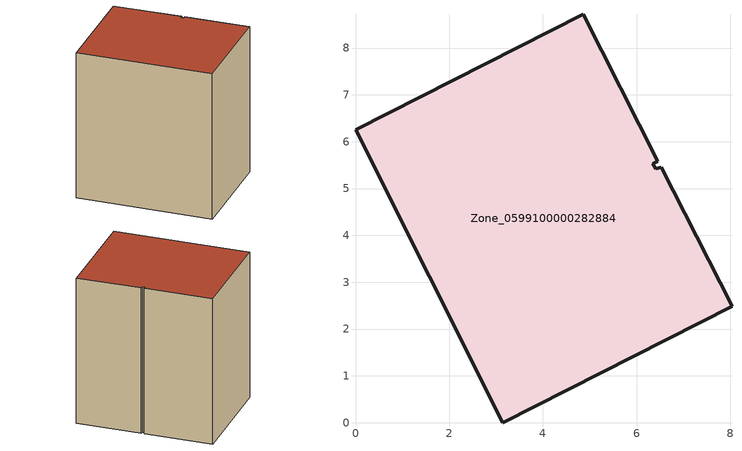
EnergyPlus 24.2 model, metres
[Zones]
Zone_0599100000282884
 floor ground (C_G): 6.42,5.42 6.53,5.45 8.04,2.49 3.14,0 0,6.25 4.86,8.72 6.46,5.59 6.35,5.53 z0
 wall outside (C_F): 3.14,0 8.04,2.49 6.53,5.45 6.42,5.42 6.35,5.53 6.46,5.59 4.86,8.72 0,6.25 3.14,0 z0:7.8
 roof outside (C_R): 6.53,5.45 6.42,5.42 6.35,5.53 6.46,5.59 4.86,8.72 0,6.25 3.14,0 8.04,2.49 z7.8
[BUILDING]
Pand.0599100000282884: North Axis=0; Terrain=City; Loads Convergence Tolerance Value=0.04; Temperature Convergence Tolerance Value=0.4; Solar Distribution=FullExterior; Maximum Number of Warmup Days=25; Minimum Number of Warmup Days=1
[Site:Location]
Rotterdam.The.Hague.AP_ZH_NLD Design_Conditions: Latitude=51.96; Longitude=4.45; Time Zone=1; Elevation=-4.5
[SITE:GROUNDTEMPERATURE:BUILDINGSURFACE]
18, 18, 18, 18, 18, 18, 18, 18, 18, 18, 18, 18
[MATERIAL] Thermal Absorptance=0.9; Solar Absorptance=0.7; Visible Absorptance=0.7
Name | Roughness | Thickness | Conductivity | Density | Specific Heat
G.TC.1946 | MediumSmooth | 0.15 | 1 | 540 | 1210
F.TC.1946 | Rough | 0.3 | 0.857143 | 1920 | 840
R.TC.1946 | MediumRough | 0.2 | 0.909091 | 1500 | 1000
[CONSTRUCTION]
C_G: G.TC.1946
C_F: F.TC.1946
C_R: R.TC.1946
[ZONE]
Zone_0599100000282884: Type=1; Multiplier=1; Ceiling Height=Autocalculate; Volume=Autocalculate; Floor Area=autocalculate; Part of Total Floor Area=Yes
[ZONEINFILTRATION:DESIGNFLOWRATE]
Infil_Zone_0599100000282884: Zone or ZoneList or Space or SpaceList=Zone_0599100000282884; Schedule=AlwaysOn; Design Flow Rate Calculation Method=Flow/Area; Flow Rate per Floor Area=0.003; Constant Term Coefficient=1; Temperature Term Coefficient=0; Velocity Term Coefficient=0; Velocity Squared Term Coefficient=0
[HVACTEMPLATE:ZONE:IDEALLOADSAIRSYSTEM]
Zone_0599100000282884: Maximum Heating Supply Air Temperature=50; Minimum Cooling Supply Air Temperature=13; Maximum Heating Supply Air Humidity Ratio=0.0156; Minimum Cooling Supply Air Humidity Ratio=0.0077; Heating Limit=NoLimit; Cooling Limit=NoLimit; Dehumidification Control Type=ConstantSensibleHeatRatio; Cooling Sensible Heat Ratio=0.7; Dehumidification Setpoint=60; Humidification Control Type=None; Humidification Setpoint=30; Outdoor Air Method=None; Outdoor Air Flow Rate per Person=0.00944; Outdoor Air Flow Rate per Zone Floor Area=0; Outdoor Air Flow Rate per Zone=0; Demand Controlled Ventilation Type=None; Outdoor Air Economizer Type=NoEconomizer; Heat Recovery Type=None; Sensible Heat Recovery Effectiveness=0.7; Latent Heat Recovery Effectiveness=0.65
[ZONECONTROL:THERMOSTAT]
ThermostatControl_Zone_0599100000282884: Zone or ZoneList=Zone_0599100000282884; Control Type Schedule=DualSetpointControlType; Control 1=Thermostat_Zone_0599100000282884; Temperature Difference Between Cutout And Setpoint=0
[THERMOSTATSETPOINT:DUALSETPOINT]
Thermostat_Zone_0599100000282884: Heating Setpoint Temperature Schedule=HeatingSetpoint_Zone_0599100000282884; Cooling Setpoint Temperature Schedule=CoolingSetpoint_Zone_0599100000282884
[SCHEDULE:COMPACT]
HeatingSetpoint_Zone_0599100000282884: Through: 12/31, For: AllDays, Until: 24:00, 21
CoolingSetpoint_Zone_0599100000282884: Through: 12/31, For: AllDays, Until: 24:00, 24
DualSetpointControlType: Through: 12/31, For: AllDays, Until: 24:00, 4
AlwaysOn: Through: 12/31, For: AllDays, Until: 24:00, 1
